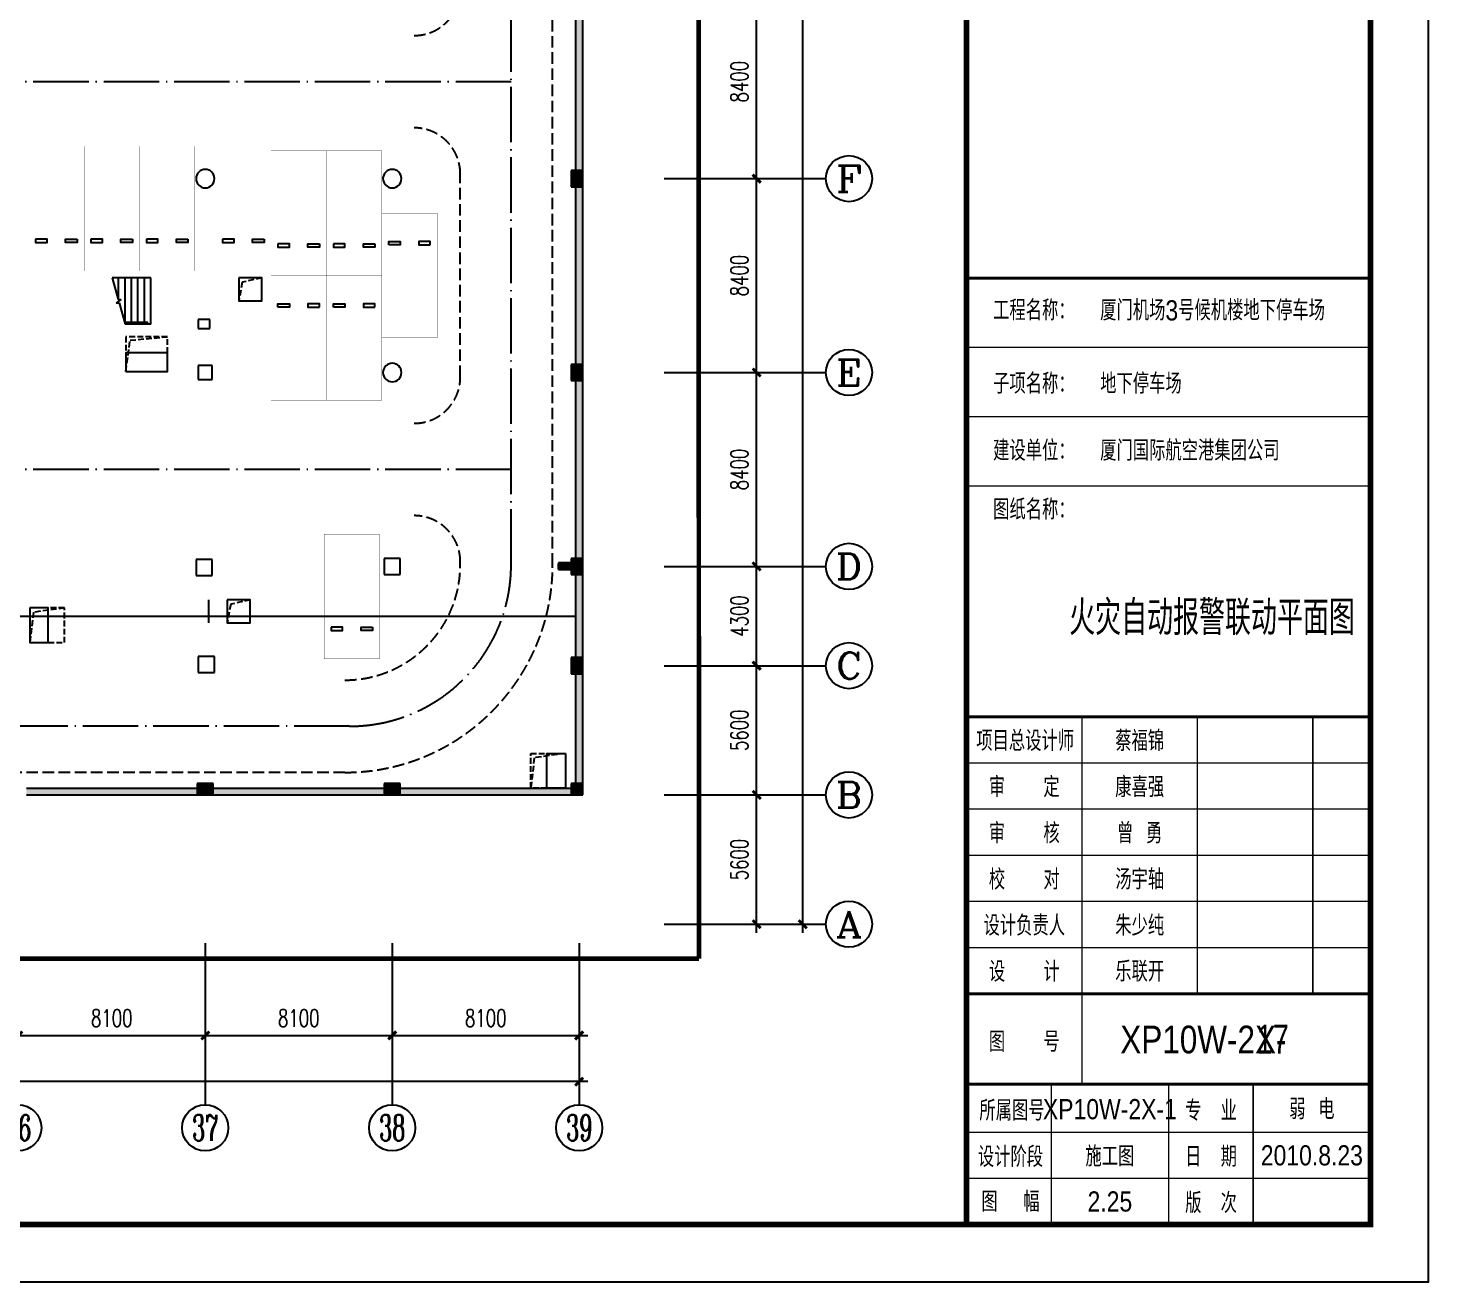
# Model space of a CAD drawing. Extents: x 3835738 to 4446688, y -234172 to 94826.
# Drawn here: x 4385030 to 4445720, y -233516 to -179147 of the extents above; entities that cross this region are included whole.
import ezdxf
from ezdxf.enums import TextEntityAlignment as Align

# ---------------------------------------------------------------- set-up
doc = ezdxf.new("R2010")
doc.units = 0
doc.header["$LTSCALE"] = 1000
doc.header["$MEASUREMENT"] = 0
for name, pattern in [('ACAD_ISO04W100', [30.5, 24, -3, 0.5, -3]), ('ACAD_ISO14W100', [25.5, 12, -3, 0.5, -3, 0.5, -3, 0.5, -3]), ('DASH', [0.35, 0.25, -0.1])]:
    doc.linetypes.add(name, pattern=pattern)
for name, color, linetype in [('AXIS', 3, 'Continuous'), ('AXIS_TEXT', 3, 'Continuous'), ('COLUMN', 8, 'Continuous'), ('ELE_DIM', 3, 'Continuous'), ('PUB_DIM', 3, 'Continuous'), ('PUB_HATCH', 8, 'Continuous'), ('PUB_TEXT', 7, 'Continuous'), ('STAIR', 9, 'Continuous'), ('TK', 7, 'Continuous'), ('WALL', 255, 'Continuous'), ('WINDOW', 9, 'Continuous'), ('WIRE', 210, 'Continuous'), ('用地红线', 9, 'Continuous'), ('车位', 8, 'Continuous'), ('车道中心线', 8, 'Continuous'), ('车道线', 8, 'Continuous'), ('集水井', 8, 'Continuous'), ('集水坑及排水沟', 8, 'Continuous')]:
    doc.layers.add(name, color=color, linetype=linetype)
doc.styles.add('_TCH_AXIS', font='COMPLEX', dxfattribs={"bigfont": 'GBCBIG'})
doc.styles.add('COMPLEX', font='COMPLEX')
doc.styles.add('DIM_FONT', font='SIMPLEX', dxfattribs={"width": 0.7, "bigfont": 'GBCBIG'})
doc.styles.add('FSHZ', font='fszk.shx', dxfattribs={"width": 0.75, "bigfont": 'hztxt.shx'})
doc.styles.add('ipprFS', font='fszk.shx', dxfattribs={"width": 0.7, "bigfont": 'lhz.shx'})
doc.dimstyles.new('DIMN250', dxfattribs={"dimscale": 2.5, "dimtxt": 300, "dimasz": 100, "dimexe": 250, "dimexo": 300, "dimgap": 150, "dimtad": 1, "dimdec": 0, "dimzin": 0, "dimdsep": 46, "dimtxsty": 'DIM_FONT', "dimblk": 'ARCHTICK', "dimcen": 0.09, "dimdle": 150, "dimclrt": 7, "dimazin": 2, "dimtfac": 1, "dimtdec": 0, "dimtix": 1, "dimtmove": 2, "dimatfit": 3, "dimldrblk": 'ARCHTICK', "dimfxl": 0, "dimtolj": 1, "dimtzin": 0, "dimarcsym": 0})

# ---------------------------------------------------------------- blocks, each defined once
blk = doc.blocks.new('chewei')
at = {"color": 8, "elevation": 0}
for points in [[(3112289, -494749), (3112434, -494749), (3112434, -495249), (3112289, -495249)], [(3112289, -496549), (3112434, -496549), (3112434, -496049), (3112289, -496049)]]:
    blk.add_lwpolyline(points, close=True, dxfattribs=at)
at = {"layer": '车位', "const_width": 10, "elevation": 0}
blk.add_lwpolyline([(3108261, -495649), (3108261, -494449), (3113661, -494449), (3113661, -496849), (3108261, -496849), (3108261, -495649)], dxfattribs=at)
blk = doc.blocks.new('_ArchTick')
at = {"const_width": 0.5}
blk.add_lwpolyline([(-0.7, -0.7), (0.7, 0.7)], dxfattribs=at)
blk = doc.blocks.new('*D101')
at = {"layer": 'PUB_DIM', "color": 0, "lineweight": -2, "transparency": 16777216}
for p, q in [((4412595, -212372), (4417220, -212372)), ((4416595, -218347), (4416595, -211997)), ((4412595, -217972), (4417220, -217972))]:
    blk.add_line(p, q, dxfattribs=at)
at = {"layer": 'PUB_DIM', "color": 0, "lineweight": -2, "transparency": 16777216, "xscale": 250, "yscale": 250, "zscale": 250}
for p, rotation in [((4416595, -212372), 90), ((4416595, -217972), 270)]:
    blk.add_blockref('_ArchTick', p, dxfattribs=dict(at, rotation=rotation))
at = {"layer": 'PUB_DIM', "color": 7, "transparency": 16777216, "insert": (4415845, -215172), "char_height": 750, "attachment_point": 5, "rotation": 90, "style": 'DIM_FONT'}
blk.add_mtext('\\A1;5600', dxfattribs=at)
blk = doc.blocks.new('*D102')
at = {"layer": 'PUB_DIM', "color": 0, "lineweight": -2, "transparency": 16777216}
for p, q in [((4412595, -206772), (4417220, -206772)), ((4416595, -212747), (4416595, -206397)), ((4412595, -212372), (4417220, -212372))]:
    blk.add_line(p, q, dxfattribs=at)
at = {"layer": 'PUB_DIM', "color": 0, "lineweight": -2, "transparency": 16777216, "xscale": 250, "yscale": 250, "zscale": 250}
for p, rotation in [((4416595, -206772), 90), ((4416595, -212372), 270)]:
    blk.add_blockref('_ArchTick', p, dxfattribs=dict(at, rotation=rotation))
at = {"layer": 'PUB_DIM', "color": 7, "transparency": 16777216, "insert": (4415845, -209572), "char_height": 750, "attachment_point": 5, "rotation": 90, "style": 'DIM_FONT'}
blk.add_mtext('\\A1;5600', dxfattribs=at)
blk = doc.blocks.new('*D103')
at = {"layer": 'PUB_DIM', "color": 0, "lineweight": -2, "transparency": 16777216}
for p, q in [((4412595, -202472), (4417220, -202472)), ((4416595, -207147), (4416595, -202097)), ((4412595, -206772), (4417220, -206772))]:
    blk.add_line(p, q, dxfattribs=at)
at = {"layer": 'PUB_DIM', "color": 0, "lineweight": -2, "transparency": 16777216, "xscale": 250, "yscale": 250, "zscale": 250}
for p, rotation in [((4416595, -202472), 90), ((4416595, -206772), 270)]:
    blk.add_blockref('_ArchTick', p, dxfattribs=dict(at, rotation=rotation))
at = {"layer": 'PUB_DIM', "color": 7, "transparency": 16777216, "insert": (4415845, -204622), "char_height": 750, "attachment_point": 5, "rotation": 90, "style": 'DIM_FONT'}
blk.add_mtext('\\A1;4300', dxfattribs=at)
blk = doc.blocks.new('*D104')
at = {"layer": 'PUB_DIM', "color": 0, "lineweight": -2, "transparency": 16777216}
for p, q in [((4412595, -194072), (4417220, -194072)), ((4416595, -202847), (4416595, -193697)), ((4412595, -202472), (4417220, -202472))]:
    blk.add_line(p, q, dxfattribs=at)
at = {"layer": 'PUB_DIM', "color": 0, "lineweight": -2, "transparency": 16777216, "xscale": 250, "yscale": 250, "zscale": 250}
for p, rotation in [((4416595, -194072), 90), ((4416595, -202472), 270)]:
    blk.add_blockref('_ArchTick', p, dxfattribs=dict(at, rotation=rotation))
at = {"layer": 'PUB_DIM', "color": 7, "transparency": 16777216, "insert": (4415845, -198272), "char_height": 750, "attachment_point": 5, "rotation": 90, "style": 'DIM_FONT'}
blk.add_mtext('\\A1;8400', dxfattribs=at)
blk = doc.blocks.new('*D105')
at = {"layer": 'PUB_DIM', "color": 0, "lineweight": -2, "transparency": 16777216}
for p, q in [((4412595, -185672), (4417220, -185672)), ((4416595, -194447), (4416595, -185297)), ((4412595, -194072), (4417220, -194072))]:
    blk.add_line(p, q, dxfattribs=at)
at = {"layer": 'PUB_DIM', "color": 0, "lineweight": -2, "transparency": 16777216, "xscale": 250, "yscale": 250, "zscale": 250}
for p, rotation in [((4416595, -185672), 90), ((4416595, -194072), 270)]:
    blk.add_blockref('_ArchTick', p, dxfattribs=dict(at, rotation=rotation))
at = {"layer": 'PUB_DIM', "color": 7, "transparency": 16777216, "insert": (4415845, -189872), "char_height": 750, "attachment_point": 5, "rotation": 90, "style": 'DIM_FONT'}
blk.add_mtext('\\A1;8400', dxfattribs=at)
blk = doc.blocks.new('*D106')
at = {"layer": 'PUB_DIM', "color": 0, "lineweight": -2, "transparency": 16777216}
for p, q in [((4416595, -186047), (4416595, -176897)), ((4412595, -177272), (4417220, -177272)), ((4412595, -185672), (4417220, -185672))]:
    blk.add_line(p, q, dxfattribs=at)
at = {"layer": 'PUB_DIM', "color": 0, "lineweight": -2, "transparency": 16777216, "xscale": 250, "yscale": 250, "zscale": 250}
for p, rotation in [((4416595, -177272), 90), ((4416595, -185672), 270)]:
    blk.add_blockref('_ArchTick', p, dxfattribs=dict(at, rotation=rotation))
at = {"layer": 'PUB_DIM', "color": 7, "transparency": 16777216, "insert": (4415845, -181472), "char_height": 750, "attachment_point": 5, "rotation": 90, "style": 'DIM_FONT'}
blk.add_mtext('\\A1;8400', dxfattribs=at)
blk = doc.blocks.new('*D126')
at = {"layer": 'PUB_DIM', "color": 0, "lineweight": -2, "transparency": 16777216}
for p, q in [((4418594, -218347), (4418594, -35697)), ((4412595, -36072), (4419219, -36072)), ((4412595, -217972), (4419219, -217972))]:
    blk.add_line(p, q, dxfattribs=at)
at = {"layer": 'PUB_DIM', "color": 0, "lineweight": -2, "transparency": 16777216, "xscale": 250, "yscale": 250, "zscale": 250}
for p, rotation in [((4418594, -36072), 90), ((4418594, -217972), 270)]:
    blk.add_blockref('_ArchTick', p, dxfattribs=dict(at, rotation=rotation))
at = {"layer": 'PUB_DIM', "color": 7, "transparency": 16777216, "insert": (4417844, -127022), "char_height": 750, "attachment_point": 5, "rotation": 90, "style": 'DIM_FONT'}
blk.add_mtext('\\A1;181900', dxfattribs=at)
blk = doc.blocks.new('*D96')
at = {"layer": 'PUB_DIM', "color": 0, "lineweight": -2, "transparency": 16777216}
for p, q in [((4384608, -218793), (4384608, -223418)), ((4392708, -218793), (4392708, -223418)), ((4384233, -222793), (4393083, -222793))]:
    blk.add_line(p, q, dxfattribs=at)
at = {"layer": 'PUB_DIM', "color": 0, "lineweight": -2, "transparency": 16777216, "xscale": 250, "yscale": 250, "zscale": 250, "rotation": 180}
blk.add_blockref('_ArchTick', (4384608, -222793), dxfattribs=at)
at = {"layer": 'PUB_DIM', "color": 0, "lineweight": -2, "transparency": 16777216, "xscale": 250, "yscale": 250, "zscale": 250}
blk.add_blockref('_ArchTick', (4392708, -222793), dxfattribs=at)
at = {"layer": 'PUB_DIM', "color": 7, "transparency": 16777216, "insert": (4388658, -222043), "char_height": 750, "attachment_point": 5, "style": 'DIM_FONT'}
blk.add_mtext('\\A1;8100', dxfattribs=at)
blk = doc.blocks.new('*D97')
at = {"layer": 'PUB_DIM', "color": 0, "lineweight": -2, "transparency": 16777216}
for p, q in [((4392708, -218793), (4392708, -223418)), ((4400808, -218793), (4400808, -223418)), ((4392333, -222793), (4401183, -222793))]:
    blk.add_line(p, q, dxfattribs=at)
at = {"layer": 'PUB_DIM', "color": 0, "lineweight": -2, "transparency": 16777216, "xscale": 250, "yscale": 250, "zscale": 250, "rotation": 180}
blk.add_blockref('_ArchTick', (4392708, -222793), dxfattribs=at)
at = {"layer": 'PUB_DIM', "color": 0, "lineweight": -2, "transparency": 16777216, "xscale": 250, "yscale": 250, "zscale": 250}
blk.add_blockref('_ArchTick', (4400808, -222793), dxfattribs=at)
at = {"layer": 'PUB_DIM', "color": 7, "transparency": 16777216, "insert": (4396758, -222043), "char_height": 750, "attachment_point": 5, "style": 'DIM_FONT'}
blk.add_mtext('\\A1;8100', dxfattribs=at)
blk = doc.blocks.new('*D98')
at = {"layer": 'PUB_DIM', "color": 0, "lineweight": -2, "transparency": 16777216}
for p, q in [((4400808, -218793), (4400808, -223418)), ((4408908, -218793), (4408908, -223418)), ((4400433, -222793), (4409283, -222793))]:
    blk.add_line(p, q, dxfattribs=at)
at = {"layer": 'PUB_DIM', "color": 0, "lineweight": -2, "transparency": 16777216, "xscale": 250, "yscale": 250, "zscale": 250, "rotation": 180}
blk.add_blockref('_ArchTick', (4400808, -222793), dxfattribs=at)
at = {"layer": 'PUB_DIM', "color": 0, "lineweight": -2, "transparency": 16777216, "xscale": 250, "yscale": 250, "zscale": 250}
blk.add_blockref('_ArchTick', (4408908, -222793), dxfattribs=at)
at = {"layer": 'PUB_DIM', "color": 7, "transparency": 16777216, "insert": (4404858, -222043), "char_height": 750, "attachment_point": 5, "style": 'DIM_FONT'}
blk.add_mtext('\\A1;8100', dxfattribs=at)
blk = doc.blocks.new('*D100')
at = {"layer": 'PUB_DIM', "color": 0, "lineweight": -2, "transparency": 16777216}
for p, q in [((4093008, -218793), (4093008, -225418)), ((4408908, -218793), (4408908, -225418)), ((4092633, -224793), (4246451, -224793)), ((4409283, -224793), (4249951, -224793))]:
    blk.add_line(p, q, dxfattribs=at)
at = {"layer": 'PUB_DIM', "color": 0, "lineweight": -2, "transparency": 16777216, "xscale": 250, "yscale": 250, "zscale": 250, "rotation": 180}
blk.add_blockref('_ArchTick', (4093008, -224793), dxfattribs=at)
at = {"layer": 'PUB_DIM', "color": 0, "lineweight": -2, "transparency": 16777216, "xscale": 250, "yscale": 250, "zscale": 250}
blk.add_blockref('_ArchTick', (4408908, -224793), dxfattribs=at)
at = {"layer": 'PUB_DIM', "color": 7, "transparency": 16777216, "insert": (4248201, -224106), "char_height": 750, "attachment_point": 5, "style": 'DIM_FONT'}
blk.add_mtext('\\A1;315900', dxfattribs=at)
blk = doc.blocks.new('_AXISO')
blk.add_circle((0, 0), 0.5)
at = {"layer": 'AXIS_TEXT', "style": 'COMPLEX', "width": 1.041667}
blk.add_attdef('A', text='', height=0.56, dxfattribs=at).set_placement((-0.25, -0.28), (0.25, -0.28), align=Align.FIT)
blk = doc.blocks.new('A$C19C30915')
blk.add_lwpolyline([(625, 210875), (372125, 210875), (372125, 625), (625, 625)], close=True)
at = {"layer": 'TK', "ltscale": 0.6}
for points, const_width in [([(625, 210875), (372125, 210875), (372125, 625), (625, 625)], 62.5), ([(6875, 208375), (369625, 208375), (369625, 3125), (6875, 3125)], 250)]:
    blk.add_lwpolyline(points, close=True, dxfattribs=dict(at, const_width=const_width))
for points, const_width in [([(352125, 208375), (352125, 3125)], 250), ([(352125, 44125), (369625, 44125)], 125), ([(352125, 41125), (369625, 41125)], 62.5), ([(352125, 38125), (369625, 38125)], 62.5), ([(352125, 35125), (369625, 35125)], 62.5), ([(352125, 25125), (369625, 25125)], 125), ([(357125, 25125), (357125, 9208)], 62.5), ([(362125, 25125), (362125, 13125)], 62.5), ([(367125, 25125), (367125, 13125)], 62.5), ([(352125, 23125), (369625, 23125)], 62.5), ([(352125, 21125), (369625, 21125)], 62.5), ([(352125, 19125), (369625, 19125)], 62.5), ([(352125, 17125), (369625, 17125)], 62.5), ([(352125, 15125), (369625, 15125)], 62.5), ([(352125, 13125), (369625, 13125)], 125), ([(352125, 9208), (369625, 9208)], 125), ([(355792, 9208), (355792, 3125)], 62.5), ([(360875, 9208), (360875, 3125)], 62.5), ([(364542, 9208), (364542, 3125)], 62.5), ([(352125, 7125), (369625, 7125)], 62.5), ([(369625, 5125), (352125, 5125)], 62.5)]:
    blk.add_lwpolyline(points, dxfattribs=dict(at, const_width=const_width))
at = {"layer": 'TK', "ltscale": 0.6, "style": 'ipprFS', "oblique": 0.00001, "width": 0.85}
for s, p in [('工程名称：    厦门机场3号候机楼地下停车场        ', (353274, 42294)), ('子项名称：    地下停车场        ', (353274, 39121)), ('建设单位：    厦门国际航空港集团公司       ', (353274, 36219)), ('图纸名称：', (353274, 33668))]:
    blk.add_text(s, height=875, rotation=359.99996, dxfattribs=at).set_placement(p)
at = {"layer": 'TK', "ltscale": 0.6, "style": 'ipprFS', "width": 0.85}
for s, height, rotation, oblique, p in [('项目总设计师', 875, 359.99992, 359.99997, (354663, 24125)), ('蔡福锦', 875, 359.99992, 359.99997, (359625, 24125)), ('审      定', 875, 359.99992, 359.99997, (354625, 22125)), ('康喜强', 875, 359.99996, 0.00001, (359625, 22125)), ('审      核', 875, 359.99992, 359.99997, (354625, 20125)), ('曾  勇', 875, 359.99996, 0.00001, (359625, 20125)), ('校      对', 875, 359.99992, 359.99997, (354625, 18125)), ('汤宇轴', 875, 359.99996, 0.00001, (359625, 18125)), ('设计负责人', 875, 359.99992, 359.99997, (354625, 16125)), ('朱少纯', 875, 359.99996, 0.00001, (359625, 16125)), ('设      计', 875, 359.99992, 359.99997, (354625, 14125)), ('乐联开', 875, 359.99996, 0.00001, (359625, 14125)), ('XP10W-2X-', 1200, 359.99996, 0.00001, (362384, 11143)), ('图      号', 875, 359.99992, 359.99997, (354625, 11069)), ('所属图号', 875, 359.99992, 359.99997, (354091, 8105)), ('XP10W-2X-1', 875, 359.99996, 0.00001, (358333, 8125)), ('专   业', 875, 359.99992, 359.99997, (362715, 8105)), ('弱  电', 875, 359.99996, 0.00001, (367083, 8167)), ('设计阶段', 875, 359.99992, 359.99997, (354027, 6105)), ('施工图', 875, 359.99996, 0.00001, (358333, 6125)), ('日   期', 875, 359.99992, 359.99997, (362715, 6105)), ('2010.8.23', 875, 359.99996, 0.00001, (367083, 6125)), ('图    幅', 875, 359.99992, 359.99997, (354027, 4159)), ('2.25', 875, 359.99996, 0.00001, (358333, 4125)), ('版   次', 875, 359.99992, 359.99997, (362715, 4105))]:
    blk.add_text(s, height=height, rotation=rotation, dxfattribs=dict(at, oblique=oblique)).set_placement(p, align=Align.MIDDLE)

msp = doc.modelspace()

# ---------------------------------------------------------------- hatches: boundary and pattern name
at = {"layer": 'PUB_HATCH'}
for points in [[(4409057.8, -177622), (4408757.8, -177622), (4408757.8, -202122), (4409057.8, -202122)], [(4408557.8, -186022), (4409057.8, -186022), (4409057.8, -185322), (4408557.8, -185322)], [(4408557.8, -194422), (4409057.8, -194422), (4409057.8, -193722), (4408557.8, -193722)], [(4408557.8, -202611.9), (4408557.8, -202311.9), (4408007.8, -202311.9), (4408007.8, -202611.9)], [(4408557.8, -202822), (4409057.8, -202822), (4409057.8, -202122), (4408557.8, -202122)], [(4409057.8, -202822), (4408757.8, -202822), (4408757.8, -206422), (4409057.8, -206422)], [(4408557.8, -207122), (4409057.8, -207122), (4409057.8, -206422), (4408557.8, -206422)], [(4409057.8, -207122), (4408757.8, -207122), (4408757.8, -211872), (4409057.8, -211872)], [(4392357.8, -212372), (4392357.8, -212072), (4384957.8, -212072), (4384957.8, -212372)], [(4392357.8, -212372), (4393057.8, -212372), (4393057.8, -211872), (4392357.8, -211872)], [(4400457.8, -212372), (4400457.8, -212072), (4393057.8, -212072), (4393057.8, -212372)], [(4400457.8, -212372), (4401157.8, -212372), (4401157.8, -211872), (4400457.8, -211872)], [(4408557.8, -212372), (4408557.8, -212072), (4401157.8, -212072), (4401157.8, -212372)], [(4408557.8, -212372), (4409057.8, -212372), (4409057.8, -211872), (4408557.8, -211872)]]:
    msp.add_hatch(color=256, dxfattribs=at).paths.add_polyline_path(points)

# ---------------------------------------------------------------- linework, layer by layer
at = {"layer": 'AXIS'}
for p, q in [((4412594.7, -185672), (4419594.4, -185672)), ((4412594.7, -194072), (4419594.4, -194072)), ((4412594.7, -202472), (4419594.4, -202472)), ((4412594.7, -206772), (4419594.4, -206772)), ((4412594.7, -212372), (4419594.4, -212372)), ((4412594.7, -217972), (4419594.4, -217972)), ((4392707.8, -218793), (4392707.8, -225793.4)), ((4400807.8, -218793), (4400807.8, -225793.4)), ((4408907.8, -218793), (4408907.8, -225793.4))]:
    msp.add_line(p, q, dxfattribs=at)
at = {"layer": 'COLUMN'}
for p, q in [((4409057.8, -185322), (4408557.8, -185322)), ((4408557.8, -185322), (4408557.8, -186022)), ((4409057.8, -186022), (4409057.8, -185322)), ((4408557.8, -186022), (4409057.8, -186022)), ((4392907.8, -191772), (4392407.8, -191772)), ((4392407.8, -191772), (4392407.8, -192172)), ((4392907.8, -192172), (4392907.8, -191772)), ((4392407.8, -192172), (4392907.8, -192172)), ((4393007.8, -193772), (4392407.8, -193772)), ((4392407.8, -193772), (4392407.8, -194372)), ((4393007.8, -194372), (4393007.8, -193772)), ((4409057.8, -193722), (4408557.8, -193722)), ((4408557.8, -193722), (4408557.8, -194422)), ((4409057.8, -194422), (4409057.8, -193722)), ((4392407.8, -194372), (4393007.8, -194372)), ((4408557.8, -194422), (4409057.8, -194422)), ((4393007.7, -202172), (4392307.7, -202172)), ((4392307.7, -202172), (4392307.7, -202872)), ((4393007.7, -202872), (4393007.7, -202172)), ((4401157.8, -202122), (4400457.8, -202122)), ((4400457.8, -202122), (4400457.8, -202822)), ((4401157.8, -202822), (4401157.8, -202122)), ((4409057.8, -202122), (4408557.8, -202122)), ((4408557.8, -202122), (4408557.8, -202822)), ((4409057.8, -202822), (4409057.8, -202122)), ((4392307.7, -202872), (4393007.7, -202872)), ((4400457.8, -202822), (4401157.8, -202822)), ((4408557.8, -202822), (4409057.8, -202822)), ((4393107.7, -206371.9), (4392407.7, -206371.9)), ((4392407.7, -206371.9), (4392407.7, -207072)), ((4393107.7, -207072), (4393107.7, -206371.9)), ((4409057.8, -206422), (4408557.8, -206422)), ((4408557.8, -206422), (4408557.8, -207122)), ((4409057.8, -207122), (4409057.8, -206422)), ((4392407.7, -207072), (4393107.7, -207072)), ((4408557.8, -207122), (4409057.8, -207122)), ((4393057.8, -211872), (4392357.8, -211872)), ((4392357.8, -211872), (4392357.8, -212372)), ((4392357.8, -212372), (4393057.8, -212372)), ((4393057.8, -212372), (4393057.8, -211872)), ((4401157.8, -211872), (4400457.8, -211872)), ((4400457.8, -211872), (4400457.8, -212372)), ((4400457.8, -212372), (4401157.8, -212372)), ((4401157.8, -212372), (4401157.8, -211872)), ((4409057.8, -211872), (4408557.8, -211872)), ((4408557.8, -211872), (4408557.8, -212372)), ((4408557.8, -212372), (4409057.8, -212372)), ((4409057.8, -212372), (4409057.8, -211872))]:
    msp.add_line(p, q, dxfattribs=at)
for centre, start, end in [((4392707.8, -185672), 0, 180), ((4392707.8, -185672), 180, 0), ((4400807.8, -185672), 0, 180), ((4400807.8, -185672), 180, 0), ((4400807.8, -194072), 0, 180), ((4400807.8, -194072), 180, 0)]:
    msp.add_arc(centre, 400, start, end, dxfattribs=at)
at = {"layer": 'STAIR'}
for p, q in [((4390354.2, -189972), (4388674.2, -189972)), ((4388674.2, -189972), (4388935.4, -190904.7)), ((4388954.2, -190904.5), (4388954.2, -189972)), ((4389234.2, -191912), (4389234.2, -189972)), ((4389514.2, -191912), (4389514.2, -189972)), ((4389794.2, -191912), (4389794.2, -189972)), ((4390074.2, -191912), (4390074.2, -189972)), ((4390354.2, -191972), (4390354.2, -189972)), ((4389070.4, -190903.2), (4388851.8, -191060)), ((4388851.8, -191060), (4388978.5, -191058.5)), ((4388935.4, -190904.7), (4389070.4, -190903.2)), ((4388954.2, -191058.8), (4388954.2, -190986.5)), ((4388978.5, -191058.5), (4389234.2, -191972)), ((4390214.2, -191912), (4389217.4, -191912)), ((4390214.2, -191972), (4389234.2, -191972)), ((4390214.2, -191972), (4389234.2, -191972)), ((4390214.2, -191972), (4390214.2, -191912)), ((4390354.2, -191972), (4390214.2, -191972))]:
    msp.add_line(p, q, dxfattribs=at)
at = {"layer": 'WALL'}
for p, q in [((4408757.8, -202122), (4408757.8, -177622)), ((4409057.8, -202122), (4409057.8, -177622)), ((4408557.8, -202311.9), (4408007.8, -202311.9)), ((4408007.8, -202311.9), (4408007.8, -202611.9)), ((4408007.8, -202611.9), (4408557.8, -202611.9)), ((4408757.8, -206422), (4408757.8, -202822)), ((4409057.8, -206422), (4409057.8, -202822)), ((4408757.8, -211872), (4408757.8, -207122)), ((4409057.8, -211872), (4409057.8, -207122)), ((4384957.8, -212072), (4392357.8, -212072)), ((4384957.8, -212372), (4392357.8, -212372)), ((4393057.8, -212072), (4400457.8, -212072)), ((4393057.8, -212372), (4400457.8, -212372)), ((4401157.8, -212072), (4408557.8, -212072)), ((4401157.8, -212372), (4408557.8, -212372))]:
    msp.add_line(p, q, dxfattribs=at)
at = {"layer": 'WINDOW', "linetype": 'DASH'}
msp.add_line((4408007.8, -202611.9), (4408007.8, -202311.9), dxfattribs=at)
at = {"layer": 'WIRE'}
msp.add_line((4245287.4, -204622), (4408757.8, -204622), dxfattribs=at)
at = {"layer": '用地红线', "linetype": 'ACAD_ISO14W100', "ltscale": 0.5, "const_width": 200}
msp.add_lwpolyline([(4414096.8, -219469.5), (4414077.9, -174584.8), (4414104.6, -52999.8, 0.4352131), (4394176.3, -31657.6), (4389175.6, -31775.3), (4389175.5, -32694.5), (4374089, -32692), (4374270.5, -35679.2), (4119740.5, -35679.5), (4119734.4, -32648), (4105541.7, -32645.9), (4105538.8, -31777.5), (4102911.2, -31783, 0.3915267), (4087812.1, -45454.8), (4087828.1, -219469.5), (4087828.1, -219469.5), (4414096.8, -219469.5)], format="xyb", dxfattribs=at)
at = {"layer": '车道中心线', "linetype": 'ACAD_ISO04W100', "ltscale": 0.1}
for p, q in [((4405957.8, -202397), (4405957.8, -135072)), ((4405957.8, -181472), (4095757.8, -181472)), ((4405957.8, -198272), (4217657.8, -198272)), ((4398957.8, -209397), (4369791.6, -209397))]:
    msp.add_line(p, q, dxfattribs=at)
msp.add_arc((4398957.8, -202397), 7000, 270, 360, dxfattribs=at)
at = {"layer": '车道线', "linetype": 'DASH', "ltscale": 2}
for p, q in [((4407757.8, -202397), (4407757.8, -135072)), ((4403757.8, -194272), (4403757.8, -185472)), ((4403757.8, -202397), (4403757.8, -202272)), ((4398757.8, -211397), (4369202.8, -211397))]:
    msp.add_line(p, q, dxfattribs=at)
for centre, radius, start, end in [((4401757.8, -177472), 2000, 270.000001, 0), ((4401757.8, -185472), 2000, 360, 90), ((4401757.8, -194272), 2000, 270, 360), ((4401757.8, -202272), 2000, 360, 90), ((4398757.8, -202397), 5000, 270, 360), ((4398757.8, -202397), 9000, 270, 360)]:
    msp.add_arc(centre, radius, start, end, dxfattribs=at)
at = {"layer": '集水井', "linetype": 'DASH'}
for p, q in [((4394311.2, -190158), (4394157.8, -190972)), ((4395157.8, -189972), (4394311.2, -190158)), ((4389266.3, -194022.7), (4389452.2, -192676)), ((4389452.2, -192676), (4391066.5, -192522.7)), ((4385261.2, -204457.8), (4385107.8, -205771.9)), ((4386607.8, -204271.9), (4385261.2, -204457.8)), ((4393811.2, -204107.4), (4393657.8, -204921.4)), ((4394657.8, -203921.4), (4393811.2, -204107.4)), ((4408307.8, -210572), (4406961.2, -210758)), ((4406961.2, -210758), (4406807.8, -212072))]:
    msp.add_line(p, q, dxfattribs=at)
at = {"layer": '集水井'}
for points in [[(4394157.8, -189972), (4394157.8, -190972), (4395157.8, -190972), (4395157.8, -189972)], [(4389266.3, -194022.7), (4391066.5, -194022.7), (4391066.5, -193222.7), (4389266.3, -193222.7)], [(4385107.8, -204271.9), (4385107.8, -205771.9), (4385907.8, -205771.9), (4385907.8, -204271.9)], [(4393657.8, -203921.4), (4393657.8, -204921.4), (4394657.8, -204921.4), (4394657.8, -203921.4)], [(4408307.8, -210572), (4408307.8, -212072), (4407507.8, -212072), (4407507.8, -210572)]]:
    msp.add_lwpolyline(points, close=True, dxfattribs=at)
at = {"layer": '集水井', "linetype": 'DASH'}
for points in [[(4391066.5, -193222.7), (4391066.5, -192522.7), (4389266.3, -192522.7), (4389266.3, -193222.7), (4389266.3, -193222.7)], [(4385907.8, -205771.9), (4386607.8, -205771.9), (4386607.8, -204271.9), (4385907.8, -204271.9), (4385907.8, -204271.9)], [(4407507.8, -212072), (4406807.8, -212072), (4406807.8, -210572), (4407507.8, -210572), (4407507.8, -210572)]]:
    msp.add_lwpolyline(points, dxfattribs=at)
at = {"layer": '集水坑及排水沟'}
for p, q in [((4395157.8, -189972), (4394157.8, -189972)), ((4395157.8, -190972), (4395157.8, -189972)), ((4392844.1, -203921.4), (4392844.1, -204921.4))]:
    msp.add_line(p, q, dxfattribs=at)

# ---------------------------------------------------------------- block references
at = {"layer": 'AXIS'}
ref = msp.add_blockref('_AXISO', (4420594.4, -185672), dxfattribs=dict(at, xscale=2000, yscale=2000, zscale=2000))
ref.add_attrib('A', 'F', dxfattribs={"layer": 'AXIS_TEXT', "height": 1131.4, "style": '_TCH_AXIS', "width": 1.3125}).set_placement((4420028.8, -186237.7), (4421160.1, -186237.7), align=Align.FIT)
ref = msp.add_blockref('_AXISO', (4420594.4, -194072), dxfattribs=dict(at, xscale=2000, yscale=2000, zscale=2000))
ref.add_attrib('A', 'E', dxfattribs={"layer": 'AXIS_TEXT', "height": 1131.4, "style": '_TCH_AXIS', "width": 1.3125}).set_placement((4420028.8, -194637.7), (4421160.1, -194637.7), align=Align.FIT)
ref = msp.add_blockref('_AXISO', (4420594.4, -202472), dxfattribs=dict(at, xscale=2000, yscale=2000, zscale=2000))
ref.add_attrib('A', 'D', dxfattribs={"layer": 'AXIS_TEXT', "height": 1131.4, "style": '_TCH_AXIS', "width": 1.235294}).set_placement((4420028.8, -203037.7), (4421160.1, -203037.7), align=Align.FIT)
ref = msp.add_blockref('_AXISO', (4420594.4, -206772), dxfattribs=dict(at, xscale=2000, yscale=2000, zscale=2000))
ref.add_attrib('A', 'C', dxfattribs={"layer": 'AXIS_TEXT', "height": 1131.4, "style": '_TCH_AXIS', "width": 1.4}).set_placement((4420028.8, -207337.7), (4421160.1, -207337.7), align=Align.FIT)
ref = msp.add_blockref('_AXISO', (4420594.4, -212372), dxfattribs=dict(at, xscale=2000, yscale=2000, zscale=2000))
ref.add_attrib('A', 'B', dxfattribs={"layer": 'AXIS_TEXT', "height": 1131.4, "style": '_TCH_AXIS', "width": 1.235294}).set_placement((4420028.8, -212937.7), (4421160.1, -212937.7), align=Align.FIT)
ref = msp.add_blockref('_AXISO', (4420594.4, -217972), dxfattribs=dict(at, xscale=2000, yscale=2000, zscale=2000))
ref.add_attrib('A', 'A', dxfattribs={"layer": 'AXIS_TEXT', "height": 1131.4, "style": '_TCH_AXIS', "width": 1.166667}).set_placement((4420028.8, -218537.7), (4421160.1, -218537.7), align=Align.FIT)
ref = msp.add_blockref('_AXISO', (4384607.8, -226793.4), dxfattribs=dict(at, xscale=2000, yscale=2000, zscale=2000))
ref.add_attrib('A', '36', dxfattribs={"layer": 'AXIS_TEXT', "height": 1131.37, "style": '_TCH_AXIS', "width": 0.636364}).set_placement((4384042.1, -227359.1), (4385173.5, -227359.1), align=Align.FIT)
ref = msp.add_blockref('_AXISO', (4392707.8, -226793.4), dxfattribs=dict(at, xscale=2000, yscale=2000, zscale=2000))
ref.add_attrib('A', '37', dxfattribs={"layer": 'AXIS_TEXT', "height": 1131.37, "style": '_TCH_AXIS', "width": 0.636364}).set_placement((4392142.1, -227359.1), (4393273.5, -227359.1), align=Align.FIT)
ref = msp.add_blockref('_AXISO', (4400807.8, -226793.4), dxfattribs=dict(at, xscale=2000, yscale=2000, zscale=2000))
ref.add_attrib('A', '38', dxfattribs={"layer": 'AXIS_TEXT', "height": 1131.37, "style": '_TCH_AXIS', "width": 0.636364}).set_placement((4400242.1, -227359.1), (4401373.5, -227359.1), align=Align.FIT)
ref = msp.add_blockref('_AXISO', (4408907.8, -226793.4), dxfattribs=dict(at, xscale=2000, yscale=2000, zscale=2000))
ref.add_attrib('A', '39', dxfattribs={"layer": 'AXIS_TEXT', "height": 1131.37, "style": '_TCH_AXIS', "width": 0.636364}).set_placement((4408342.1, -227359.1), (4409473.5, -227359.1), align=Align.FIT)
at = {"layer": 'ELE_DIM'}
msp.add_blockref('A$C19C30915', (4073563.4, -234109.7), dxfattribs=at)
at = {"layer": '车位'}
for p, rotation in [((4881906.9, 2923989.1, 0), 270), ((4884306.9, 2923989.1, 0), 270), ((4886706.9, 2923989.1, 0), 270), ((4890006.9, 2923989.1, 0), 270), ((4892406.9, 2923789.1, 0), 270), ((4894806.9, 2923789.1, 0), 270), ((3905908.8, -3300833.2, 0), 90), ((3901108.8, -3303533.2, 0), 90), ((3903508.8, -3303533.2, 0), 90), ((4894707.1, 2907189.1, 0), 270)]:
    msp.add_blockref('chewei', p, dxfattribs=dict(at, rotation=rotation))

# ---------------------------------------------------------------- texts
at = {"layer": 'PUB_TEXT', "linetype": 'Continuous', "style": 'FSHZ', "width": 0.75}
for s, height, p in [('火灾自动报警联动平面图', 1500, (4436320.5, -205445.9)), ('17', 1250, (4438949, -223575.4))]:
    msp.add_text(s, height=height, dxfattribs=at).set_placement(p, align=Align.CENTER)

# ---------------------------------------------------------------- dimensions: what is measured, and where the dimension line sits
at = {"layer": 'PUB_DIM'}
for p1, p2, distance, picture, middle in [((4411844.7, -217972), (4411844.7, -36072.3), -6749.7, '*D126', (4417844.4, -127022.2)), ((4411844.7, -185672), (4411844.7, -177272), -4750, '*D106', (4415844.7, -181472)), ((4411844.7, -194072), (4411844.7, -185672), -4750, '*D105', (4415844.7, -189872)), ((4411844.7, -202472), (4411844.7, -194072), -4750, '*D104', (4415844.7, -198272)), ((4411844.7, -206772), (4411844.7, -202472), -4750, '*D103', (4415844.7, -204622)), ((4411844.7, -212372), (4411844.7, -206772), -4750, '*D102', (4415844.7, -209572)), ((4411844.7, -217972), (4411844.7, -212372), -4750, '*D101', (4415844.7, -215172)), ((4384607.8, -218043), (4392707.8, -218043), -4750.3, '*D96', (4388657.8, -222043.4)), ((4392707.8, -218043), (4400807.8, -218043), -4750.3, '*D97', (4396757.8, -222043.4)), ((4400807.8, -218043), (4408907.8, -218043), -4750.3, '*D98', (4404857.8, -222043.4))]:
    dim = msp.add_aligned_dim(p1=p1, p2=p2, distance=distance, dimstyle='DIMN250', dxfattribs=at)
    dim.commit()
    dim.dimension.update_dxf_attribs({"geometry": picture, "text_midpoint": middle})
dim = msp.add_linear_dim(base=(4408907.8, -224793.4), p1=(4093007.8, -218043), p2=(4408907.8, -218043), angle=0, dimstyle='DIMN250', dxfattribs=at)
dim.commit()
dim.dimension.update_dxf_attribs({"geometry": '*D100', "text_midpoint": (4248201.5, -224105.9), "dimtype": 129})

doc.saveas('drawing.dxf')
